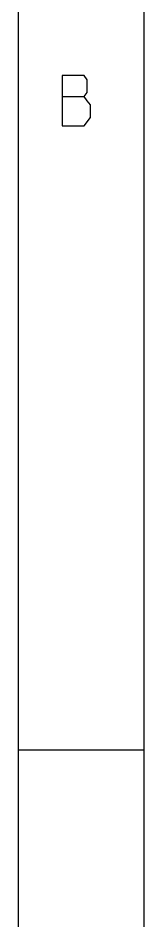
# Model space of a CAD drawing. Extents: x 0 to 22, y 0 to 17.
# Drawn here: x 21.5 to 22, y 3.577 to 7.155 of the extents above; entities that cross this region are included whole.
import ezdxf

# ---------------------------------------------------------------- set-up
doc = ezdxf.new("R2010")
doc.units = 0
doc.header["$LTSCALE"] = 1.21
doc.header["$MEASUREMENT"] = 0

msp = doc.modelspace()

# ---------------------------------------------------------------- linework, layer by layer
at = {"color": 7, "linetype": 'Continuous'}
for p, q in [((21.99996, 17), (21.99996, 0)), ((21.49996, 16.5), (21.49996, 0.5)), ((21.49996, 4.25473), (21.99996, 4.25473))]:
    msp.add_line(p, q, dxfattribs=at)
at = {"color": 2, "linetype": 'Continuous'}
msp.add_line((21.67499, 6.84372), (21.76249, 6.84372), dxfattribs=at)
for points in [[(21.67499, 6.92705), (21.67499, 6.72705), (21.76249, 6.72705), (21.78749, 6.76038)], [(21.78749, 6.76038), (21.78749, 6.81038), (21.77499, 6.82705), (21.76249, 6.84372), (21.77499, 6.86039), (21.77499, 6.91038), (21.76249, 6.92705), (21.67499, 6.92705)]]:
    msp.add_lwpolyline(points, dxfattribs=at)

doc.saveas('drawing.dxf')
